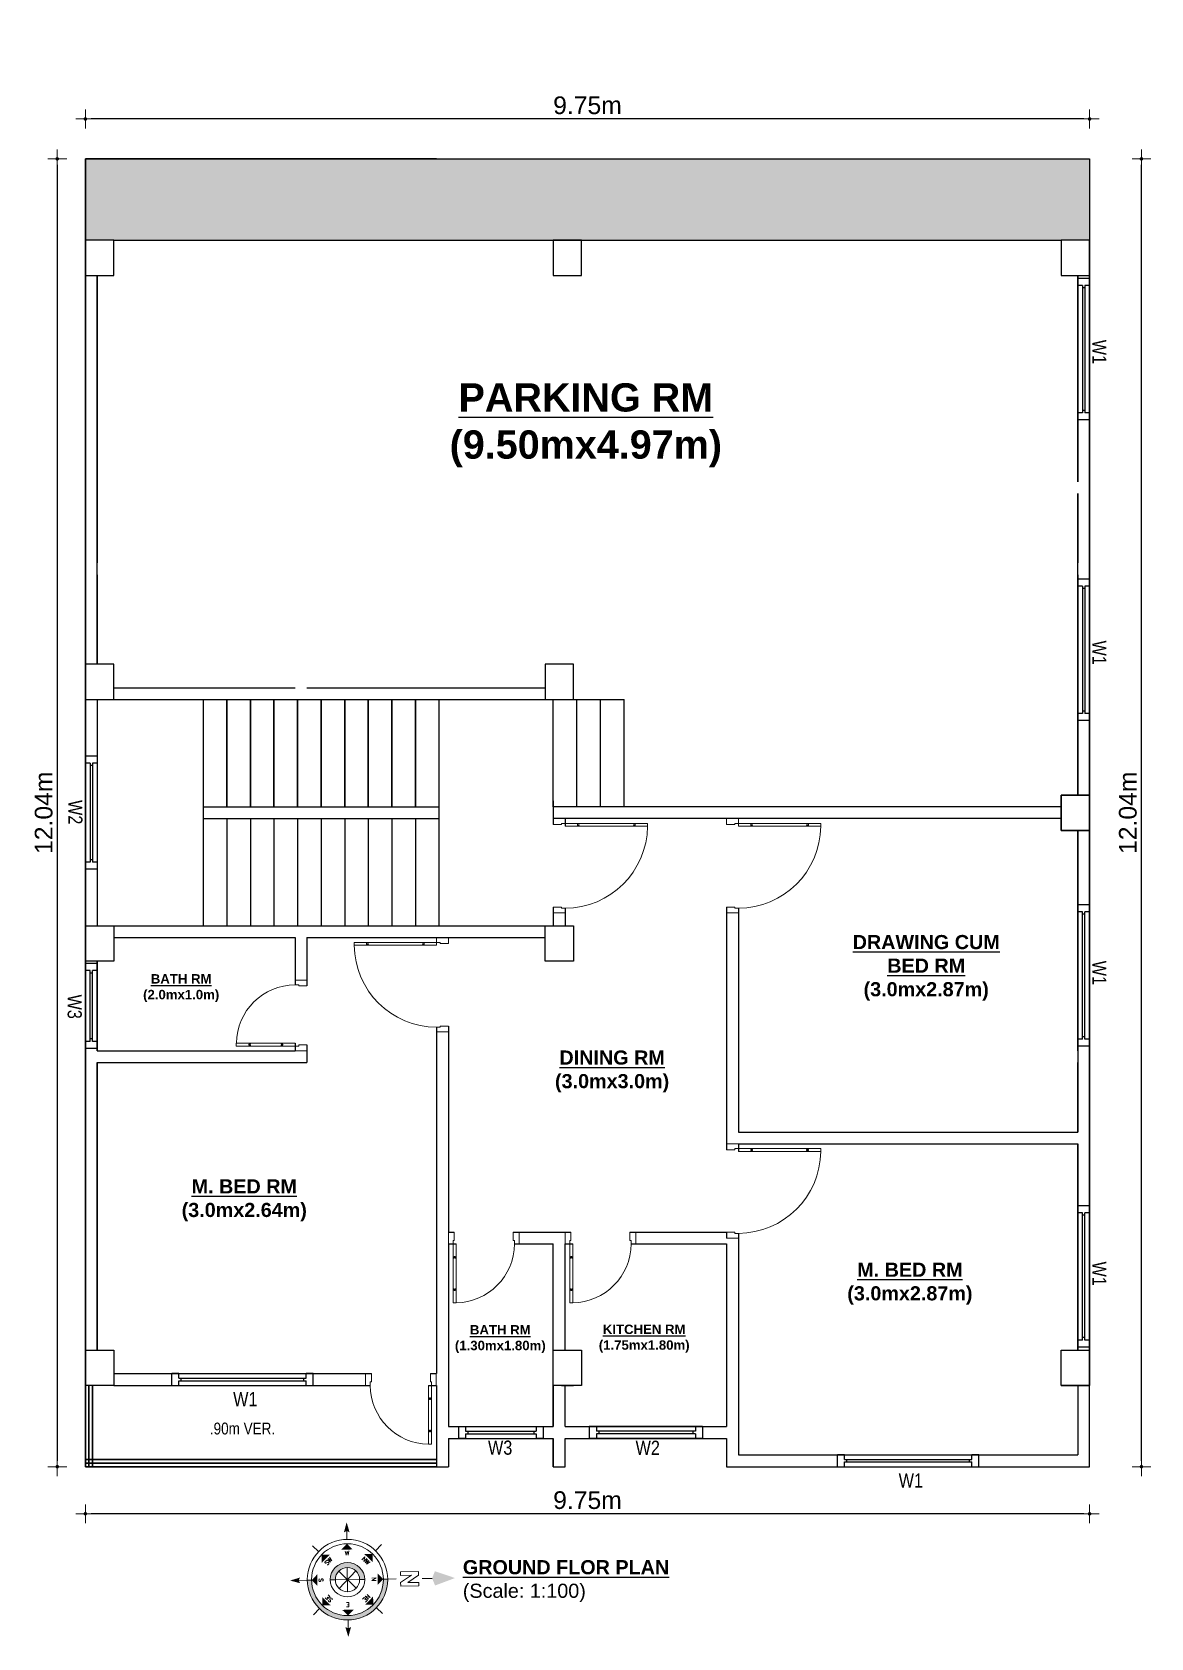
# Model space of a CAD drawing. Header units: inches. Extents: x -4010 to 65129, y -40138 to -1318.
# Drawn here: x 42377 to 42851, y -38390 to -37709 of the extents above; entities that cross this region are included whole.
import ezdxf
from ezdxf.enums import TextEntityAlignment as Align

# ---------------------------------------------------------------- set-up
doc = ezdxf.new("R2010")
doc.units = ezdxf.units.IN
doc.header["$MEASUREMENT"] = 0
doc.header["$PDMODE"] = 99
for name, color, linetype, lineweight in [('1-FOUNDATION DIM', 31, 'Continuous', 5), ('Colour 09', 210, 'Continuous', 9), ('DIM', 7, 'Continuous', 15), ('door', 132, 'Continuous', 15), ('Slab Line', 5, 'Continuous', 30)]:
    doc.layers.add(name, color=color, linetype=linetype, lineweight=lineweight)
for name, color, linetype in [('Brick wall', 3, 'Continuous'), ('RCC', 6, 'Continuous'), ('Rod', 1, 'Continuous'), ('TEX', 7, 'Continuous'), ('WINDOOR', 7, 'Continuous')]:
    doc.layers.add(name, color=color, linetype=linetype)
doc.styles.add('ARIAL', font='arial.ttf')
doc.styles.add('ROMANS', font='romans')
doc.styles.get("Standard").update_dxf_attribs({"font": 'ARIALN.TTF'})
doc.dimstyles.new('3-8', dxfattribs={"dimscale": 1.25, "dimtxt": 6, "dimasz": 2, "dimexe": 0.18, "dimexo": 6, "dimgap": 0, "dimtad": 0, "dimdec": 0, "dimzin": 3, "dimdsep": 46, "dimlunit": 3, "dimtxsty": 'ARIAL', "dimblk": 'DD', "dimcen": 1, "dimse1": 1, "dimse2": 1, "dimclrd": 256, "dimclrt": 256, "dimadec": 0, "dimazin": 0, "dimtfac": 0.5, "dimtdec": 0, "dimtmove": 2, "dimatfit": 0, "dimfxl": 0.18, "dimtvp": 0.75, "dimfrac": 1, "dimtolj": 1, "dimtzin": 0, "dimarcsym": 0})

# ---------------------------------------------------------------- blocks, each defined once
blk = doc.blocks.new('A$C779854B7')
at = {"layer": 'RCC'}
for p, q in [((0, 15), (12, 15)), ((0, 0), (0, 15)), ((12, 15), (12, 0)), ((12, 0), (0, 0))]:
    blk.add_line(p, q, dxfattribs=at)
blk = doc.blocks.new("Windoo 4'")
at = {"layer": 'WINDOOR'}
for p, q in [((24, 5), (-24, 5)), ((-24, 5), (-24, 0)), ((24, 0), (-24, 0)), ((-24, 0), (-21, 0)), ((-21, 5), (-21, 3)), ((21, 3), (-21, 3)), ((21, 2), (-21, 2)), ((-21, 2), (-21, 0)), ((-20, 3), (-20, 2)), ((20, 3), (20, 2)), ((24, 5), (21, 5)), ((21, 5), (21, 3)), ((21, 2), (21, 0)), ((21, 0), (24, 0)), ((24, 5), (24, 0))]:
    blk.add_line(p, q, dxfattribs=at)
blk = doc.blocks.new('DD')
for p, q in [((-1.6, 0), (1.6, 0)), ((0, 1.6), (0, -1.6))]:
    blk.add_line(p, q)
at = {"const_width": 0.3}
blk.add_lwpolyline([(-0.15, 0, 1), (0.15, 0, 1)], format="xyb", close=True, dxfattribs=at)
blk = doc.blocks.new('*D1373')
at = {"layer": 'Colour 09', "lineweight": -2}
blk.add_line((42822.99, -38337.74), (42401.99, -38337.74), dxfattribs=at)
at = {"layer": 'Defpoints', "color": 0}
for p in [(42399.49, -38317.75), (42825.49, -38317.75), (42399.49, -38337.74)]:
    blk.add_point(p, dxfattribs=at)
at = {"layer": 'Colour 09', "lineweight": -2, "xscale": 2.5, "yscale": 2.5, "zscale": 2.5, "rotation": 180}
blk.add_blockref('DD', (42399.49, -38337.74), dxfattribs=at)
at = {"layer": 'Colour 09', "lineweight": -2, "xscale": 2.5, "yscale": 2.5, "zscale": 2.5}
blk.add_blockref('DD', (42825.49, -38337.74), dxfattribs=at)
at = {"layer": 'Colour 09', "insert": (42612.49, -38332), "char_height": 7.5, "attachment_point": 5, "style": 'ARIAL'}
blk.add_mtext('\\A1;9.75m', dxfattribs=at)
blk = doc.blocks.new('Anno_North_J_Metric')
at = {"linetype": 'ByBlock', "lineweight": -2}
h = blk.add_hatch(color=0, dxfattribs=at)
h.paths.add_polyline_path([(-4.17, 0), (-4.68, 0, 1), (4.68, 0), (4.17, 0, -1)])
h.paths.add_polyline_path([(1.41, 0), (2, 0, 1), (-2, 0), (-1.41, 0, -1)])
at = {"color": 0, "linetype": 'ByBlock', "lineweight": -2}
for p, q in [((0, 4.68), (0, 5.67)), ((-3.31, 3.31), (-4.01, 4.01)), ((3.31, 3.31), (4.01, 4.01)), ((-4.68, 0), (-5.67, 0)), ((-4.68, 0), (-4.17, 0)), ((-1.41, 0), (-2, 0)), ((-1.41, 0), (1.41, 0)), ((1.41, 0), (-1.41, 0)), ((-1, 1), (1, -1)), ((-1, -1), (1, 1)), ((1, -1), (-1, 1)), ((1, 1), (-1, -1)), ((0, 1.41), (0, -1.41)), ((0, -1.41), (0, 1.41)), ((1.41, 0), (2, 0)), ((4.68, 0), (4.17, 0)), ((4.68, 0), (5.67, 0)), ((6.17, 0.4), (6.17, 0.82)), ((6.17, 0.82), (8.27, 0.82)), ((7.43, 0.4), (6.17, 0.4)), ((6.17, -0.44), (7.43, 0.4)), ((8.27, 0.4), (7.01, -0.44)), ((8.27, 0.82), (8.27, 0.4)), ((8.67, 0), (9.83, 0)), ((6.17, -0.86), (6.17, -0.44)), ((8.27, -0.86), (6.17, -0.86)), ((7.01, -0.44), (8.27, -0.44)), ((8.27, -0.44), (8.27, -0.86)), ((-3.31, -3.31), (-4.01, -4.01)), ((3.31, -3.31), (4.01, -4.01)), ((0, -4.68), (0, -5.67))]:
    blk.add_line(p, q, dxfattribs=at)
for radius in [4.68, 4.17, 2, 1.41]:
    blk.add_circle((0, 0), radius, dxfattribs=at)
for points in [[(-0.33, 5.5), (0, 5.67), (0, 6.67)], [(0, 6.67), (0.33, 5.5), (0, 5.67)], [(0, 4.17), (0.67, 3.5), (-0.67, 3.5)], [(-2.95, 2.95), (-2, 2.95), (-2.95, 2)], [(2.95, 2.95), (2.95, 2), (2, 2.95)], [(-6.67, 0), (-5.5, 0.33), (-5.67, 0)], [(-5.5, -0.33), (-5.67, 0), (-6.67, 0)], [(-4.17, 0), (-3.5, 0.67), (-3.5, -0.67)], [(4.17, 0), (3.5, -0.67), (3.5, 0.67)], [(12.5, 0), (10.17, 0.83), (9.83, 0)], [(9.83, 0), (10.17, -0.83), (12.5, 0)], [(-2.95, -2.95), (-2.95, -2), (-2, -2.95)], [(0, -4.17), (-0.67, -3.5), (0.67, -3.5)], [(2.95, -2.95), (2, -2.95), (2.95, -2)], [(0, -6.67), (-0.33, -5.5), (0, -5.67)], [(0.33, -5.5), (0, -5.67), (0, -6.67)]]:
    blk.add_solid(points, dxfattribs=at)
at = {"color": 0, "linetype": 'ByBlock', "lineweight": -2, "style": 'ROMANS'}
for s, rotation, p in [('SW', 45, (-2, 2)), ('NW', 315, (2, 2)), ('S', 270, (-3.33, 0)), ('N', 270, (2.83, 0)), ('SE', 135, (-2, -2)), ('NE', 225, (2, -2)), ('E', 180, (0, -2.67))]:
    blk.add_text(s, height=0.5, rotation=rotation, dxfattribs=at).set_placement(p, align=Align.CENTER)
blk.add_text('W', height=0.5, dxfattribs=at).set_placement((0, 2.83), align=Align.CENTER)
blk = doc.blocks.new('D40')
at = {"layer": 'door'}
for p, q in [((2, 5), (2, 39.97)), ((3.25, 39.97), (2, 39.97)), ((2.4, 33.97), (2.4, 34.72)), ((2.85, 34.72), (2.4, 34.72)), ((2.85, 33.97), (2.85, 34.72)), ((3.25, 5), (3.25, 39.97)), ((2.4, 33.97), (2, 33.97)), ((3.25, 33.97), (2.85, 33.97)), ((2, 11), (2.4, 11)), ((2.4, 10.25), (2.4, 11)), ((2.4, 10.25), (2.85, 10.25)), ((2.85, 10.25), (2.85, 11)), ((2.85, 11), (3.25, 11)), ((0, 0), (0, 5)), ((0, 5), (2, 5)), ((2.5, 0), (0, 0)), ((2, 5), (2, 3.5)), ((2, 5), (3.25, 5)), ((2, 3.5), (2.5, 3.5)), ((2.5, 3.5), (2.5, 0)), ((38, 3.5), (37.5, 3.5)), ((37.5, 3.5), (37.5, 0)), ((37.5, 0), (40, 0)), ((40, 5), (38, 5)), ((38, 5), (38, 3.5)), ((40, 0), (40, 5))]:
    blk.add_line(p, q, dxfattribs=at)
blk.add_arc((2.88, 4.86), 35.12, 0.23178, 89.39304, dxfattribs=at)
blk = doc.blocks.new('W-1')
at = {"layer": 'WINDOOR'}
for p, q in [((-60, 0), (-60, -5)), ((-60, 0), (-57, 0)), ((-60, 0), (0, 0)), ((-57, 0), (-57, -2)), ((-3, 0), (-3, -2)), ((0, 0), (0, -5)), ((-57, -5), (-60, -5)), ((-60, -5), (0, -5)), ((-57, -2), (-3, -2)), ((-57, -3), (-57, -5)), ((-57, -3), (-3, -3)), ((-56, -2), (-56, -3)), ((-4, -2), (-4, -3)), ((-3, -3), (-3, -5)), ((0, -5), (-3, -5))]:
    blk.add_line(p, q, dxfattribs=at)
blk = doc.blocks.new('*D1374')
at = {"layer": 'Colour 09', "lineweight": -2}
blk.add_line((42847.49, -38315.25), (42847.49, -37765.27), dxfattribs=at)
at = {"layer": 'Defpoints', "color": 0}
for p in [(42825.49, -37762.77), (42847.49, -37762.77), (42825.49, -38317.75)]:
    blk.add_point(p, dxfattribs=at)
at = {"layer": 'Colour 09', "lineweight": -2, "xscale": 2.5, "yscale": 2.5, "zscale": 2.5}
for p, rotation in [((42847.49, -37762.77), 90), ((42847.49, -38317.75), 270)]:
    blk.add_blockref('DD', p, dxfattribs=dict(at, rotation=rotation))
at = {"layer": 'Colour 09', "insert": (42841.75, -38040.26), "char_height": 7.5, "attachment_point": 5, "rotation": 90, "style": 'ARIAL'}
blk.add_mtext('\\A1;12.04m', dxfattribs=at)
blk = doc.blocks.new('*D1375')
at = {"layer": 'Colour 09', "lineweight": -2}
blk.add_line((42387.56, -37765.27), (42387.56, -38315.25), dxfattribs=at)
at = {"layer": 'Defpoints', "color": 0}
for p in [(42399.49, -37762.77), (42387.56, -38317.75), (42399.49, -38317.75)]:
    blk.add_point(p, dxfattribs=at)
at = {"layer": 'Colour 09', "lineweight": -2, "xscale": 2.5, "yscale": 2.5, "zscale": 2.5}
for p, rotation in [((42387.56, -37762.77), 90), ((42387.56, -38317.75), 270)]:
    blk.add_blockref('DD', p, dxfattribs=dict(at, rotation=rotation))
at = {"layer": 'Colour 09', "insert": (42381.82, -38040.26), "char_height": 7.5, "attachment_point": 5, "rotation": 90, "style": 'ARIAL'}
blk.add_mtext('\\A1;12.04m', dxfattribs=at)
blk = doc.blocks.new('W-3FT')
at = {"layer": 'WINDOOR'}
for p, q in [((-36, 0), (-36, -5)), ((-36, 0), (-33, 0)), ((-36, 0), (0, 0)), ((-33, 0), (-33, -2)), ((-3, 0), (-3, -2)), ((0, 0), (0, -5)), ((-33, -5), (-36, -5)), ((-36, -5), (0, -5)), ((-33, -2), (-3, -2)), ((-33, -3), (-33, -5)), ((-33, -3), (-3, -3)), ((-32, -2), (-32, -3)), ((-4, -2), (-4, -3)), ((-3, -3), (-3, -5)), ((0, -5), (-3, -5))]:
    blk.add_line(p, q, dxfattribs=at)
blk = doc.blocks.new('D30')
at = {"layer": 'door'}
for p, q in [((2, 5), (2, 29.97)), ((3.25, 29.97), (2, 29.97)), ((3.25, 5), (3.25, 29.97)), ((2.4, 23.97), (2, 23.97)), ((2.4, 23.97), (2.4, 24.72)), ((2.85, 24.72), (2.4, 24.72)), ((2.85, 23.97), (2.85, 24.72)), ((3.25, 23.97), (2.85, 23.97)), ((2, 11), (2.4, 11)), ((2.4, 10.25), (2.4, 11)), ((2.4, 10.25), (2.85, 10.25)), ((2.85, 10.25), (2.85, 11)), ((2.85, 11), (3.25, 11)), ((0, 0), (0, 5)), ((0, 5), (2, 5)), ((2.5, 0), (0, 0)), ((2, 5), (2, 3.5)), ((2, 5), (3.25, 5)), ((2, 3.5), (2.5, 3.5)), ((2.5, 3.5), (2.5, 0)), ((28, 3.5), (27.5, 3.5)), ((27.5, 3.5), (27.5, 0)), ((27.5, 0), (30, 0)), ((30, 5), (28, 5)), ((28, 5), (28, 3.5)), ((30, 0), (30, 5))]:
    blk.add_line(p, q, dxfattribs=at)
blk.add_arc((2.89, 4.86), 25.11, 0.32038, 89.17273, dxfattribs=at)
blk = doc.blocks.new('*D1376')
at = {"layer": 'Colour 09', "lineweight": -2}
blk.add_line((42822.99, -37745.83), (42401.99, -37745.83), dxfattribs=at)
at = {"layer": 'Defpoints', "color": 0}
for p in [(42399.49, -37708.99), (42825.49, -37708.99), (42399.49, -37745.83)]:
    blk.add_point(p, dxfattribs=at)
at = {"layer": 'Colour 09', "lineweight": -2, "xscale": 2.5, "yscale": 2.5, "zscale": 2.5, "rotation": 180}
blk.add_blockref('DD', (42399.49, -37745.83), dxfattribs=at)
at = {"layer": 'Colour 09', "lineweight": -2, "xscale": 2.5, "yscale": 2.5, "zscale": 2.5}
blk.add_blockref('DD', (42825.49, -37745.83), dxfattribs=at)
at = {"layer": 'Colour 09', "insert": (42612.49, -37740.09), "char_height": 7.5, "attachment_point": 5, "style": 'ARIAL'}
blk.add_mtext('\\A1;9.75m', dxfattribs=at)

msp = doc.modelspace()

# ---------------------------------------------------------------- hatches: boundary and pattern name
at = {"layer": 'Rod'}
h = msp.add_hatch(dxfattribs=at)
h.set_pattern_fill('STARS', color=256, scale=25, style=0)
h.paths.add_polyline_path([(42825.495, -37762.769), (42402.495, -37762.769), (42402.495, -37762.769), (42399.495, -37762.769), (42399.495, -37797.261), (42411.495, -37797.261), (42597.995, -37797.261), (42597.995, -37797.261), (42609.995, -37797.261), (42609.995, -37797.261), (42813.495, -37797.261), (42813.495, -37797.261), (42825.495, -37797.261)])

# ---------------------------------------------------------------- linework, layer by layer
at = {"layer": 'RCC'}
for p, q in [((42601.495, -37797.261), (42606.495, -37797.261)), ((42449.495, -38037.761), (42549.495, -38037.761)), ((42449.495, -38037.761), (42549.495, -38037.761)), ((42449.495, -38042.761), (42549.495, -38042.761)), ((42449.495, -38042.761), (42549.495, -38042.761)), ((42601.495, -38283.261), (42606.495, -38283.261)), ((42601.495, -38283.261), (42606.495, -38283.261))]:
    msp.add_line(p, q, dxfattribs=at)
at = {"layer": 'Rod'}
for p, q in [((42402.495, -37762.769), (42825.495, -37762.769)), ((42548.495, -37762.769), (42553.495, -37762.769)), ((42825.495, -37762.769), (42825.495, -38283.261)), ((42399.495, -37797.261), (42399.495, -38283.261)), ((42399.495, -38283.261), (42399.495, -37797.261)), ((42411.495, -37797.261), (42813.495, -37797.261)), ((42825.495, -38317.752), (42825.495, -37797.261)), ((42404.495, -37812.261), (42404.495, -37934.261)), ((42404.495, -37977.261), (42404.495, -37812.261)), ((42820.495, -37812.261), (42820.495, -37899.769)), ((42820.495, -37899.769), (42820.495, -37812.261)), ((42820.495, -37904.769), (42820.495, -37934.261)), ((42820.495, -37956.011), (42820.495, -37904.769)), ((42404.495, -37939.261), (42404.495, -37977.261)), ((42404.495, -37977.261), (42404.495, -37939.261)), ((42404.495, -37977.261), (42404.495, -37939.261)), ((42820.495, -37939.261), (42820.495, -38032.761)), ((42820.495, -38032.761), (42820.495, -37939.261)), ((42411.495, -37987.261), (42488.495, -37987.261)), ((42411.495, -37987.261), (42488.495, -37987.261)), ((42493.495, -37987.261), (42594.495, -37987.261)), ((42493.495, -37987.261), (42594.495, -37987.261)), ((42493.495, -37987.261), (42594.495, -37987.261)), ((42399.495, -37992.261), (42599.495, -37992.261)), ((42404.495, -37992.261), (42404.495, -38088.261)), ((42404.495, -37992.261), (42594.495, -37992.261)), ((42449.495, -37992.261), (42449.495, -38088.261)), ((42459.495, -37992.261), (42459.495, -38037.761)), ((42459.495, -38037.761), (42459.495, -37992.261)), ((42469.495, -37992.261), (42469.495, -38037.761)), ((42469.495, -38037.761), (42469.495, -37992.261)), ((42479.495, -37992.261), (42479.495, -38037.761)), ((42479.495, -38037.761), (42479.495, -37992.261)), ((42489.495, -37992.261), (42489.495, -38037.761)), ((42489.495, -38037.761), (42489.495, -37992.261)), ((42499.495, -37992.261), (42499.495, -38037.761)), ((42499.495, -38037.761), (42499.495, -37992.261)), ((42509.495, -37992.261), (42509.495, -38037.761)), ((42509.495, -38037.761), (42509.495, -37992.261)), ((42519.495, -37992.261), (42519.495, -38037.761)), ((42519.495, -38037.761), (42519.495, -37992.261)), ((42529.495, -37992.261), (42529.495, -38037.761)), ((42529.495, -38037.761), (42529.495, -37992.261)), ((42539.495, -37992.261), (42539.495, -38037.761)), ((42539.495, -38037.761), (42539.495, -37992.261)), ((42549.495, -37992.261), (42549.495, -38088.261)), ((42597.995, -38037.761), (42597.995, -37992.261)), ((42606.495, -37992.261), (42627.995, -37992.261)), ((42607.995, -38037.761), (42607.995, -37992.261)), ((42617.995, -38037.761), (42617.995, -37992.261)), ((42627.995, -38037.761), (42627.995, -37992.261)), ((42597.995, -38035.261), (42597.995, -38045.261)), ((42459.495, -38042.761), (42459.495, -38088.261)), ((42469.495, -38042.761), (42469.495, -38088.261)), ((42479.495, -38042.761), (42479.495, -38088.261)), ((42489.495, -38042.761), (42489.495, -38088.261)), ((42499.495, -38042.761), (42499.495, -38088.261)), ((42509.495, -38042.761), (42509.495, -38088.261)), ((42519.495, -38042.761), (42519.495, -38088.261)), ((42529.495, -38042.761), (42529.495, -38088.261)), ((42539.495, -38042.761), (42539.495, -38088.261)), ((42671.495, -38037.761), (42597.995, -38037.761)), ((42813.495, -38042.761), (42597.995, -38042.761)), ((42602.995, -38042.761), (42602.995, -38046.011)), ((42813.495, -38037.761), (42627.995, -38037.761)), ((42820.495, -38047.761), (42820.495, -38175.752)), ((42820.495, -38141.261), (42820.495, -38047.761)), ((42820.495, -38047.761), (42820.495, -38141.261)), ((42597.995, -38080.261), (42597.995, -38088.261)), ((42602.995, -38080.761), (42602.995, -38088.261)), ((42671.495, -38080.261), (42671.495, -38183.252)), ((42676.495, -38080.761), (42676.495, -38175.752)), ((42399.495, -38088.261), (42599.495, -38088.261)), ((42411.495, -38093.261), (42488.495, -38093.261)), ((42488.495, -38093.261), (42488.495, -38113.261)), ((42493.495, -38093.261), (42594.495, -38093.261)), ((42493.495, -38093.261), (42594.495, -38093.261)), ((42493.495, -38093.261), (42493.495, -38113.761)), ((42404.495, -38103.261), (42404.495, -38141.261)), ((42404.495, -38103.261), (42404.495, -38141.261)), ((42404.495, -38141.261), (42404.495, -38103.261)), ((42404.495, -38103.261), (42404.495, -38141.261)), ((42404.495, -38103.261), (42404.495, -38141.261)), ((42820.495, -38124.511), (42820.495, -38175.752)), ((42548.495, -38131.261), (42548.495, -38278.261)), ((42553.495, -38130.761), (42553.495, -38218.252)), ((42488.495, -38138.011), (42488.495, -38141.261)), ((42493.495, -38138.761), (42493.495, -38146.261)), ((42404.495, -38141.261), (42488.495, -38141.261)), ((42404.495, -38146.261), (42404.495, -38268.261)), ((42404.495, -38268.261), (42404.495, -38146.261)), ((42404.495, -38146.261), (42404.495, -38268.261)), ((42404.495, -38146.261), (42493.495, -38146.261)), ((42488.495, -38146.261), (42493.495, -38146.261)), ((42820.495, -38146.261), (42820.495, -38175.752)), ((42820.495, -38175.752), (42820.495, -38146.261)), ((42676.495, -38175.752), (42820.495, -38175.752)), ((42676.495, -38180.752), (42676.495, -38184.002)), ((42676.495, -38180.752), (42820.495, -38180.752)), ((42820.495, -38180.752), (42820.495, -38268.261)), ((42820.495, -38268.261), (42820.495, -38180.752)), ((42820.495, -38180.752), (42820.495, -38268.261)), ((42553.495, -38216.752), (42553.495, -38218.252)), ((42553.495, -38218.252), (42555.995, -38218.252)), ((42580.995, -38218.252), (42605.495, -38218.252)), ((42630.495, -38218.252), (42671.495, -38218.252)), ((42671.495, -38218.252), (42671.495, -38220.752)), ((42676.495, -38218.752), (42676.495, -38312.752)), ((42553.495, -38223.252), (42553.495, -38300.752)), ((42553.495, -38223.252), (42556.745, -38223.252)), ((42581.495, -38223.252), (42597.995, -38223.252)), ((42597.995, -38300.752), (42597.995, -38223.252)), ((42602.995, -38268.261), (42602.995, -38223.252)), ((42602.995, -38223.252), (42606.245, -38223.252)), ((42630.995, -38223.252), (42671.495, -38223.252)), ((42671.495, -38223.252), (42671.495, -38300.752)), ((42411.495, -38278.261), (42520.829, -38278.261)), ((42545.829, -38278.261), (42548.495, -38278.261)), ((42411.495, -38283.261), (42520.329, -38283.261)), ((42545.079, -38283.261), (42548.495, -38283.261)), ((42548.495, -38283.261), (42548.495, -38317.752)), ((42597.995, -38283.261), (42597.995, -38300.752)), ((42602.995, -38300.752), (42602.995, -38283.261)), ((42813.495, -38283.261), (42825.495, -38283.261)), ((42820.495, -38283.261), (42820.495, -38312.752)), ((42553.495, -38300.752), (42597.995, -38300.752)), ((42602.995, -38300.752), (42671.495, -38300.752)), ((42553.495, -38305.752), (42553.495, -38317.752)), ((42553.495, -38305.752), (42597.995, -38305.752)), ((42597.995, -38305.752), (42597.995, -38317.752)), ((42597.995, -38317.752), (42597.995, -38305.752)), ((42602.995, -38305.752), (42671.495, -38305.752)), ((42602.995, -38317.752), (42602.995, -38305.752)), ((42671.495, -38305.752), (42671.495, -38317.752)), ((42676.495, -38312.752), (42820.495, -38312.752)), ((42548.495, -38317.752), (42553.495, -38317.752)), ((42597.995, -38317.752), (42602.995, -38317.752)), ((42671.495, -38317.752), (42825.495, -38317.752))]:
    msp.add_line(p, q, dxfattribs=at)
at = {"layer": 'Slab Line'}
for p, q in [((42399.495, -37797.26), (42399.495, -37762.769)), ((42399.495, -37762.769), (42548.495, -37762.769)), ((42399.495, -38283.261), (42399.495, -38317.752)), ((42400.995, -38283.261), (42400.995, -38317.752)), ((42402.495, -38283.261), (42402.495, -38317.752)), ((42399.495, -38314.752), (42548.495, -38314.752)), ((42399.495, -38316.252), (42548.495, -38316.252)), ((42399.495, -38317.752), (42548.495, -38317.752))]:
    msp.add_line(p, q, dxfattribs=at)

# ---------------------------------------------------------------- block references
at = {"layer": '1-FOUNDATION DIM'}
for name, p, rotation in [('D40', (42597.995, -38042.761), 270), ('D40', (42671.495, -38042.761), 270), ('D30', (42493.495, -38141.261), 90), ('D40', (42671.495, -38180.752), 270), ('D30', (42548.329, -38278.261), 180)]:
    msp.add_blockref(name, p, dxfattribs=dict(at, rotation=rotation))
at = {"layer": '1-FOUNDATION DIM', "xscale": -1}
for name, p, rotation in [('D40', (42553.495, -38093.261), 90), ('D30', (42553.495, -38218.252), 180), ('D30', (42602.995, -38218.252), 180)]:
    msp.add_blockref(name, p, dxfattribs=dict(at, rotation=rotation))
at = {"layer": 'Brick wall', "xscale": -1, "rotation": 270}
for name, p in [("Windoo 4'", (42399.495, -38040.261)), ('W-3FT', (42404.495, -38104.261))]:
    msp.add_blockref(name, p, dxfattribs=at)
at = {"layer": 'Brick wall'}
for name, p in [('W-3FT', (42593.745, -38300.752)), ("Windoo 4'", (42637.245, -38305.752))]:
    msp.add_blockref(name, p, dxfattribs=at)
at = {"layer": 'DIM', "ltscale": 500000, "xscale": 3.651035833295282, "yscale": 3.651035833288915, "zscale": 3.651035846891474, "rotation": 0.8671012841935241}
msp.add_blockref('Anno_North_J_Metric', (42510.677, -38365.699), dxfattribs=at)
at = {"layer": 'RCC', "xscale": -1, "rotation": 180}
for p in [(42399.495, -37797.261), (42597.995, -37797.261), (42813.495, -37797.261), (42399.495, -37977.261), (42594.495, -37977.261), (42813.495, -38032.761)]:
    msp.add_blockref('A$C779854B7', p, dxfattribs=at)
at = {"layer": 'RCC'}
for p in [(42813.495, -38047.761), (42399.495, -38103.261), (42594.495, -38103.261), (42399.495, -38283.261), (42399.495, -38283.261), (42597.995, -38283.261), (42597.995, -38283.261), (42813.495, -38283.261), (42813.495, -38283.261)]:
    msp.add_blockref('A$C779854B7', p, dxfattribs=at)
at = {"layer": 'WINDOOR', "ltscale": 10, "rotation": 270}
for p in [(42825.495, -37873.518), (42825.495, -38001.16)]:
    msp.add_blockref('W-1', p, dxfattribs=at)
at = {"layer": 'WINDOOR', "ltscale": 10, "xscale": -1}
for p, rotation in [((42825.495, -38079.361), 270), ((42825.495, -38207.003), 270), ((42496.162, -38283.261), 180), ((42778.495, -38317.752), 180)]:
    msp.add_blockref('W-1', p, dxfattribs=dict(at, rotation=rotation))

# ---------------------------------------------------------------- texts
at = {"layer": 'TEX', "linetype": 'ByBlock', "char_height": 6, "width": 18.77154, "rotation": 270}
for s, insert, attachment_point in [('{\\fArial Narrow|b0|i0|c0|p34;W1}', (42826.643, -37839.529), 7), ('{\\fArial Narrow|b0|i0|c0|p34;W1}', (42826.643, -37967.17), 7), ('W2', (42392.249, -38034.865), 7), ('{\\fArial Narrow|b0|i0|c0|p34;W1}', (42826.643, -38113.351), 9), ('W3', (42397.967, -38127.717), 3), ('{\\fArial Narrow|b0|i0|c0|p34;W1}', (42826.643, -38240.992), 9)]:
    msp.add_mtext(s, dxfattribs=dict(at, insert=insert, attachment_point=attachment_point))
at = {"layer": 'TEX'}
for s, insert, char_height, width, attachment_point in [('{\\fArial|b1|i0|c0|p34;\\LPARKING RM \\P\\l(9.50mx4.97m)}', (42611.785, -37875.813), 12, 112.0822, 5), ('{\\fArial|b1|i0|c0|p34;\\LDRAWING CUM\\PBED RM\\P\\l(3.0mx2.87m)}', (42756.178, -38106.038), 6, 77.58745, 5), ('{\\fArial|b1|i0|c0|p34;\\LBATH RM\\P\\l(2.0mx1.0m)}', (42440.124, -38114.679), 4, 86.60934, 5), ('{\\fArial|b1|i0|c0|p34;\\LDINING RM\\P\\l(3.0mx3.0m)}', (42622.937, -38150.04), 6, 77.58745, 5), ('{\\fArial|b1|i0|c0|p34;\\LM. BED RM \\P\\l(3.0mx2.64m)}', (42466.89, -38204.708), 6, 86.60934, 5), ('{\\fArial|b1|i0|c0|p34;\\LM. BED RM \\P\\l(3.0mx2.87m)}', (42749.266, -38240.081), 6, 86.60934, 5), ('{\\fArial|b1|i0|c0|p34;\\LBATH RM\\P\\l(1.30mx1.80m)}', (42575.506, -38263.598), 4, 86.60934, 5), ('{\\fArial|b1|i0|c0|p34;\\LKITCHEN RM\\P\\l(1.75mx1.80m)}', (42636.55, -38263.397), 4, 86.60934, 5), ('{\\fArial Rounded MT Bold|b0|i0|c0|p34;\\LGROUND FLOR PLAN\\P\\fArial|b0|i0|c0|p34;\\l(Scale: 1:100)}', (42559.616, -38357.403), 6, 271.47295, 1)]:
    msp.add_mtext(s, dxfattribs=dict(at, insert=insert, char_height=char_height, width=width, attachment_point=attachment_point))
at = {"layer": 'TEX', "linetype": 'ByBlock'}
for s, insert, char_height, width, attachment_point in [('{\\fArial Narrow|b0|i0|c0|p34;W1}', (42462.173, -38292.112), 6, 18.77154, 7), ('.90m VER.', (42466.141, -38304.132), 5, 75.17356, 8), ('W3', (42570.288, -38312.753), 6, 18.77154, 7), ('W2', (42632.899, -38312.727), 6, 18.77154, 7), ('{\\fArial Narrow|b0|i0|c0|p34;W1}', (42744.505, -38326.604), 6, 18.77154, 7)]:
    msp.add_mtext(s, dxfattribs=dict(at, insert=insert, char_height=char_height, width=width, attachment_point=attachment_point))

# ---------------------------------------------------------------- dimensions: what is measured, and where the dimension line sits
at = {"layer": 'Colour 09'}
for base, p1, p2, picture, middle in [((42399.495, -37745.834), (42825.495, -37708.99), (42399.495, -37708.99), '*D1376', (42612.495, -37740.09)), ((42399.495, -38337.74), (42825.495, -38317.752), (42399.495, -38317.752), '*D1373', (42612.495, -38331.996))]:
    dim = msp.add_linear_dim(base=base, p1=p1, p2=p2, text='9.75m', dimstyle='3-8', dxfattribs=at)
    dim.commit()
    dim.dimension.update_dxf_attribs({"geometry": picture, "text_midpoint": middle})
for base, p1, p2, picture, middle in [((42387.562, -38317.752), (42399.495, -37762.769), (42399.495, -38317.752), '*D1375', (42381.818, -38040.261)), ((42847.492, -37762.769), (42825.495, -38317.752), (42825.495, -37762.769), '*D1374', (42841.748, -38040.261))]:
    dim = msp.add_linear_dim(base=base, p1=p1, p2=p2, angle=270, text='12.04m', dimstyle='3-8', dxfattribs=at)
    dim.commit()
    dim.dimension.update_dxf_attribs({"geometry": picture, "text_midpoint": middle})

doc.saveas('drawing.dxf')
